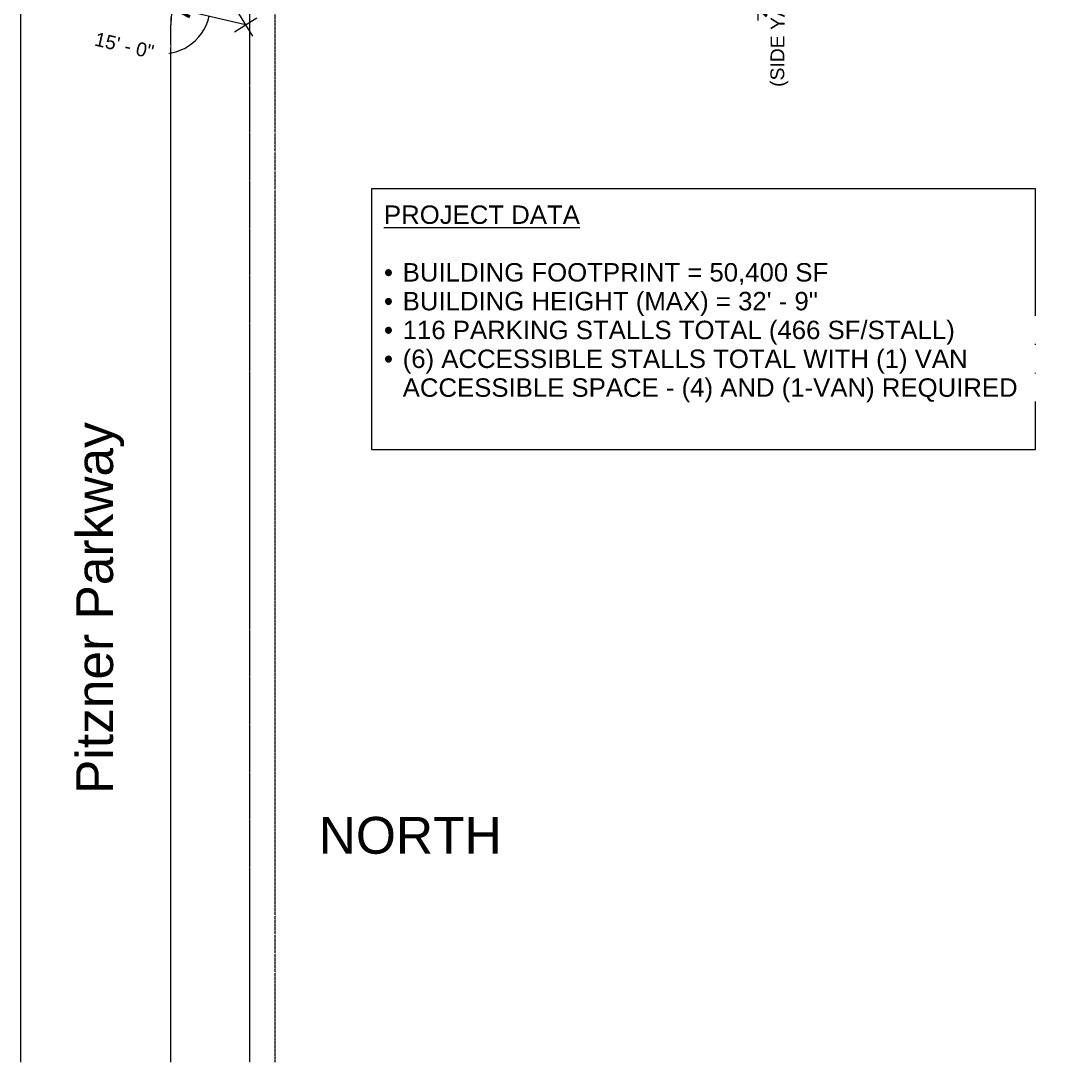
# Model space of a CAD drawing. Header units: inches. Extents: x 1 to 127281, y -26064 to 104775.
# Drawn here: x 20372 to 22869, y -26063 to -23562 of the extents above; entities that cross this region are included whole.
import ezdxf

# ---------------------------------------------------------------- set-up
doc = ezdxf.new("R2010")
doc.units = ezdxf.units.IN
doc.header["$MEASUREMENT"] = 0
doc.linetypes.add('Center 1_4_', pattern=[0.53125, 0.25, -0.09375, 0.09375, -0.09375])
doc.linetypes.add('Hidden 1_8_', pattern=[0.1875, 0.125, -0.0625])
for name, color, linetype, lineweight in [('A-ANNO-DIMS', 211, 'Continuous', 9), ('A-ANNO-DIMS-360', 211, 'Continuous', 9), ('A-DETL-HDLN', 90, 'Hidden 1_8_', 9), ('EOP-EX', 125, 'Continuous', 9), ('EOP-PR', 4, 'Continuous', 9), ('G-ANNO-TEXT', 231, 'Continuous', 9), ('PROP', 3, 'Center 1_4_', 9)]:
    doc.layers.add(name, color=color, linetype=linetype, lineweight=lineweight)
doc.styles.add('Arial', font='arial.ttf', dxfattribs={"height": 88.517964})
doc.styles.add('Arial_1', font='arial.ttf', dxfattribs={"height": 33.194237})
doc.styles.add('Arial_2', font='arial.ttf', dxfattribs={"height": 44.258982})
doc.dimstyles.new('Arrow_-_3_32__Arial', dxfattribs={"dimscale": 12, "dimtxt": 33.75, "dimasz": 3.75, "dimexe": 2.8125, "dimexo": 0, "dimgap": 1.875, "dimtad": 1, "dimjust": 3, "dimdec": 5, "dimrnd": 0.03125, "dimzin": 1, "dimdsep": 46, "dimlunit": 4, "dimtxsty": 'Arial_1', "dimblk1": 'OPEN30', "dimblk2": 'OPEN30', "dimsah": 1, "dimcen": 0.09, "dimazin": 0, "dimtfac": 1, "dimtdec": 4, "dimtix": 1, "dimtmove": 0, "dimatfit": 2, "dimfxl": 1, "dimtvp": 1, "dimtfill": 1, "dimfrac": 2, "dimtolj": 1, "dimtzin": 0, "dimarcsym": 2})
doc.dimstyles.new('Linear_-_3_32__Arial_1', dxfattribs={"dimscale": 12, "dimtxt": 33.75, "dimasz": 3.75, "dimexe": 2.8125, "dimexo": 1.875, "dimgap": 1.875, "dimtad": 1, "dimrnd": 0.25, "dimzin": 1, "dimdsep": 46, "dimlunit": 4, "dimtxsty": 'Arial_1', "dimblk1": 'OBLIQUE', "dimblk2": 'OBLIQUE', "dimsah": 1, "dimcen": 0.09, "dimdle": 2.8125, "dimazin": 0, "dimtfac": 1, "dimtdec": 4, "dimtix": 1, "dimtmove": 0, "dimatfit": 3, "dimfxl": 1, "dimtvp": 1, "dimtfill": 1, "dimfrac": 2, "dimtolj": 1, "dimtzin": 0, "dimarcsym": 2})

# ---------------------------------------------------------------- blocks, each defined once
blk = doc.blocks.new('DIMBLOCK64-Site Plan - Phase 1')
at = {"layer": 'A-ANNO-DIMS-360', "lineweight": 50}
for q in [(20783.5, -23528.8), (20778, -23552.2)]:
    blk.add_line((20736.9, -23530.3), q, dxfattribs=at)
at = {"layer": 'A-ANNO-DIMS-360'}
for p, q in [((20912.2, -23571.1), (20736.9, -23530.3)), ((20885.2, -23587.9), (20939.2, -23554.3)), ((20895.4, -23544.1), (20929.1, -23598.1))]:
    blk.add_line(p, q, dxfattribs=at)
blk.add_arc((20912.2, -23571.1), 180, 156.1615, 177.6474, dxfattribs=at)
blk.add_ellipse((20716.2, -23525.5), major_axis=(26, 111.7), ratio=0.969619, start_param=3.141593, end_param=4.712389, dxfattribs=at)
at = {"layer": 'A-ANNO-DIMS-360', "color": 0, "insert": (20554.5, -23588.1), "char_height": 33.19, "width": 171.969, "attachment_point": 1, "rotation": 346.9044, "line_spacing_factor": 0.938532, "style": 'Arial_1', "bg_fill": 3, "box_fill_scale": 1.25, "bg_fill_color": 0, "bg_fill_transparency": 0}
blk.add_mtext('15\' - 0"', dxfattribs=at)
blk = doc.blocks.new('_Open30')
at = {"color": 0, "linetype": 'ByBlock', "lineweight": -2}
for p, q in [((-1, 0.268), (0, 0)), ((0, 0), (-1, -0.268)), ((0, 0), (-1, 0))]:
    blk.add_line(p, q, dxfattribs=at)
blk = doc.blocks.new('DIMBLOCK94-Site Plan - Phase 1')
at = {"layer": 'A-ANNO-DIMS-360', "lineweight": 50}
for p, q in [((22143.3, -23406.7), (22121, -23384)), ((22143.3, -23406.7), (22165.7, -23429.3)), ((22142.5, -23526.7), (22120.1, -23504)), ((22142.5, -23526.7), (22164.8, -23549.3))]:
    blk.add_line(p, q, dxfattribs=at)
at = {"layer": 'A-ANNO-DIMS-360'}
for p, q in [((22152.7, -23406.7), (22109.6, -23406.4)), ((22143.3, -23406.7), (22142.2, -23560.4)), ((22143.3, -23406.7), (22152.7, -23406.7)), ((22151.8, -23526.7), (22108.7, -23526.4)), ((22142.5, -23526.7), (22151.8, -23526.7))]:
    blk.add_line(p, q, dxfattribs=at)
at = {"layer": 'A-ANNO-DIMS-360', "color": 0, "attachment_point": 1, "rotation": 89.5803, "line_spacing_factor": 0.938532, "style": 'Arial_1', "bg_fill": 3, "box_fill_scale": 1.25, "bg_fill_color": 0, "bg_fill_transparency": 0}
for s, insert, char_height, width in [('(SIDE YARD SETBACK)', (22172.4, -23720), 33.194, 607.5), ('10\' - 0"', (22076.8, -23537.8), 33.19, 171.969)]:
    blk.add_mtext(s, dxfattribs=dict(at, insert=insert, char_height=char_height, width=width))
blk = doc.blocks.new('_Oblique')
at = {"color": 0, "linetype": 'ByBlock', "lineweight": -2}
blk.add_line((-0.5, -0.5), (0.5, 0.5), dxfattribs=at)

msp = doc.modelspace()

# ---------------------------------------------------------------- linework, layer by layer
at = {"layer": 'A-DETL-HDLN'}
msp.add_line((20922.235225, -26063.466549), (20922.235225, -23391.085554), dxfattribs=at)
at = {"layer": 'EOP-EX'}
for p, q in [((20372.235225, -26063.466549), (20372.235225, -19119.936549)), ((20732.235225, -26063.466549), (20732.235225, -23571.085554))]:
    msp.add_line(p, q, dxfattribs=at)
at = {"layer": 'EOP-PR'}
msp.add_arc((20912.235225, -23571.085554), 180, 90, 180, dxfattribs=at)
at = {"layer": 'G-ANNO-TEXT', "color": 7, "flags": 128}
msp.add_lwpolyline([(21215.718316, -23964.53818), (22808.637759, -23964.53818), (22808.637759, -24592.599719), (21215.718316, -24592.599719)], close=True, dxfattribs=at)
at = {"layer": 'PROP'}
msp.add_line((20983.534129, -26063.466549), (20983.186128, -23518.172869), dxfattribs=at)

# ---------------------------------------------------------------- texts
at = {"layer": 'G-ANNO-TEXT', "color": 145, "insert": (20505.208395, -25419.043488), "char_height": 88.51796407, "width": 1056.24, "attachment_point": 1, "rotation": 90, "line_spacing_factor": 0.938532, "style": 'Arial'}
msp.add_mtext('Pitzner Parkway\\P', dxfattribs=at)
at = {"layer": 'G-ANNO-TEXT', "color": 145, "insert": (21087.772705, -25474.14425), "char_height": 88.5179641, "width": 521.64, "attachment_point": 1, "line_spacing_factor": 0.938532, "style": 'Arial'}
msp.add_mtext('NORTH', dxfattribs=at)

# ---------------------------------------------------------------- dimensions: what is measured, and where the dimension line sits
at = {"layer": 'A-ANNO-DIMS'}
dim = msp.add_linear_dim(base=(22142.46393, -23526.66422), p1=(22175.161821, -23406.900503), p2=(22174.282881, -23526.897284), angle=89.580333673, text='<>\\X(SIDE YARD SETBACK)', dimstyle='Linear_-_3_32__Arial_1', override={"dimpost": '<>', "dimfxl": 120}, dxfattribs=at)
dim.commit()
dim.dimension.update_dxf_attribs({"geometry": 'DIMBLOCK94-Site Plan - Phase 1', "text_midpoint": (22142.903399, -23466.66583)})

# ---------------------------------------------------------------- next in the draw order: texts
at = {"layer": 'G-ANNO-TEXT', "color": 7, "attachment_point": 1, "line_spacing_factor": 0.938532, "style": 'Arial_2', "bg_fill": 3, "box_fill_scale": 1.25, "bg_fill_color": 0, "bg_fill_transparency": 0}
for s, insert, char_height, width in [('\\LPROJECT DATA', (21244.518316, -24005.156121), 44.25898204, 551.53500691), ('•', (21244.518316, -24143.61766), 44.258982, 25.32975587)]:
    msp.add_mtext(s, dxfattribs=dict(at, insert=insert, char_height=char_height, width=width))

# ---------------------------------------------------------------- next in the draw order: dimensions: what is measured, and where the dimension line sits
at = {"layer": 'A-ANNO-DIMS'}
dim = msp.add_radius_dim(center=(20912.235225, -23571.085554), mpoint=(20736.916409, -23530.301823), dimstyle='Arrow_-_3_32__Arial', override={"dimpost": '<>'}, dxfattribs=at)
dim.commit()
dim.dimension.update_dxf_attribs({"geometry": 'DIMBLOCK64-Site Plan - Phase 1', "text_midpoint": (20855.428669, -23517.369484)})

# ---------------------------------------------------------------- next in the draw order: texts
at = {"layer": 'G-ANNO-TEXT', "color": 7, "insert": (21289.518316, -24143.61766), "char_height": 44.25898204, "width": 1197.85232612, "attachment_point": 1, "line_spacing_factor": 0.938532, "style": 'Arial_2', "bg_fill": 3, "box_fill_scale": 1.25, "bg_fill_color": 0, "bg_fill_transparency": 0}
msp.add_mtext('BUILDING FOOTPRINT = 50,400 SF', dxfattribs=at)

# ---------------------------------------------------------------- next in the draw order: texts
at = {"layer": 'G-ANNO-TEXT', "color": 7, "insert": (21244.518316, -24212.848429), "char_height": 44.258982, "width": 25.32975587, "attachment_point": 1, "line_spacing_factor": 0.938532, "style": 'Arial_2', "bg_fill": 3, "box_fill_scale": 1.25, "bg_fill_color": 0, "bg_fill_transparency": 0}
msp.add_mtext('•', dxfattribs=at)

# ---------------------------------------------------------------- next in the draw order: texts
at = {"layer": 'G-ANNO-TEXT', "color": 7, "insert": (21289.518316, -24212.848429), "char_height": 44.25898204, "width": 1171.70548135, "attachment_point": 1, "line_spacing_factor": 0.938532, "style": 'Arial_2', "bg_fill": 3, "box_fill_scale": 1.25, "bg_fill_color": 0, "bg_fill_transparency": 0}
msp.add_mtext('BUILDING HEIGHT (MAX) = 32\' - 9"', dxfattribs=at)

# ---------------------------------------------------------------- next in the draw order: texts
at = {"layer": 'G-ANNO-TEXT', "color": 7, "insert": (21244.518316, -24282.079198), "char_height": 44.258982, "width": 25.32975587, "attachment_point": 1, "line_spacing_factor": 0.938532, "style": 'Arial_2', "bg_fill": 3, "box_fill_scale": 1.25, "bg_fill_color": 0, "bg_fill_transparency": 0}
msp.add_mtext('•', dxfattribs=at)

# ---------------------------------------------------------------- next in the draw order: texts
at = {"layer": 'G-ANNO-TEXT', "color": 7, "insert": (21289.518316, -24282.079198), "char_height": 44.25898204, "width": 1552.46890834, "attachment_point": 1, "line_spacing_factor": 0.938532, "style": 'Arial_2', "bg_fill": 3, "box_fill_scale": 1.25, "bg_fill_color": 0, "bg_fill_transparency": 0}
msp.add_mtext('116 PARKING STALLS TOTAL (466 SF/STALL)', dxfattribs=at)

# ---------------------------------------------------------------- next in the draw order: texts
at = {"layer": 'G-ANNO-TEXT', "color": 7, "insert": (21244.518316, -24351.309967), "char_height": 44.258982, "width": 25.32975587, "attachment_point": 1, "line_spacing_factor": 0.938532, "style": 'Arial_2', "bg_fill": 3, "box_fill_scale": 1.25, "bg_fill_color": 0, "bg_fill_transparency": 0}
msp.add_mtext('•', dxfattribs=at)

# ---------------------------------------------------------------- next in the draw order: texts
at = {"layer": 'G-ANNO-TEXT', "color": 7, "insert": (21289.518316, -24351.309967), "char_height": 44.25898204, "width": 1594.95753109, "attachment_point": 1, "line_spacing_factor": 0.938532, "style": 'Arial_2', "bg_fill": 3, "box_fill_scale": 1.25, "bg_fill_color": 0, "bg_fill_transparency": 0}
msp.add_mtext('(6) ACCESSIBLE STALLS TOTAL WITH (1) VAN', dxfattribs=at)

# ---------------------------------------------------------------- next in the draw order: texts
at = {"layer": 'G-ANNO-TEXT', "color": 7, "insert": (21289.518316, -24420.540737), "char_height": 44.25898204, "width": 1733.04555504, "attachment_point": 1, "line_spacing_factor": 0.938532, "style": 'Arial_2', "bg_fill": 3, "box_fill_scale": 1.25, "bg_fill_color": 0, "bg_fill_transparency": 0}
msp.add_mtext('ACCESSIBLE SPACE - (4) AND (1-VAN) REQUIRED', dxfattribs=at)

doc.saveas('drawing.dxf')
